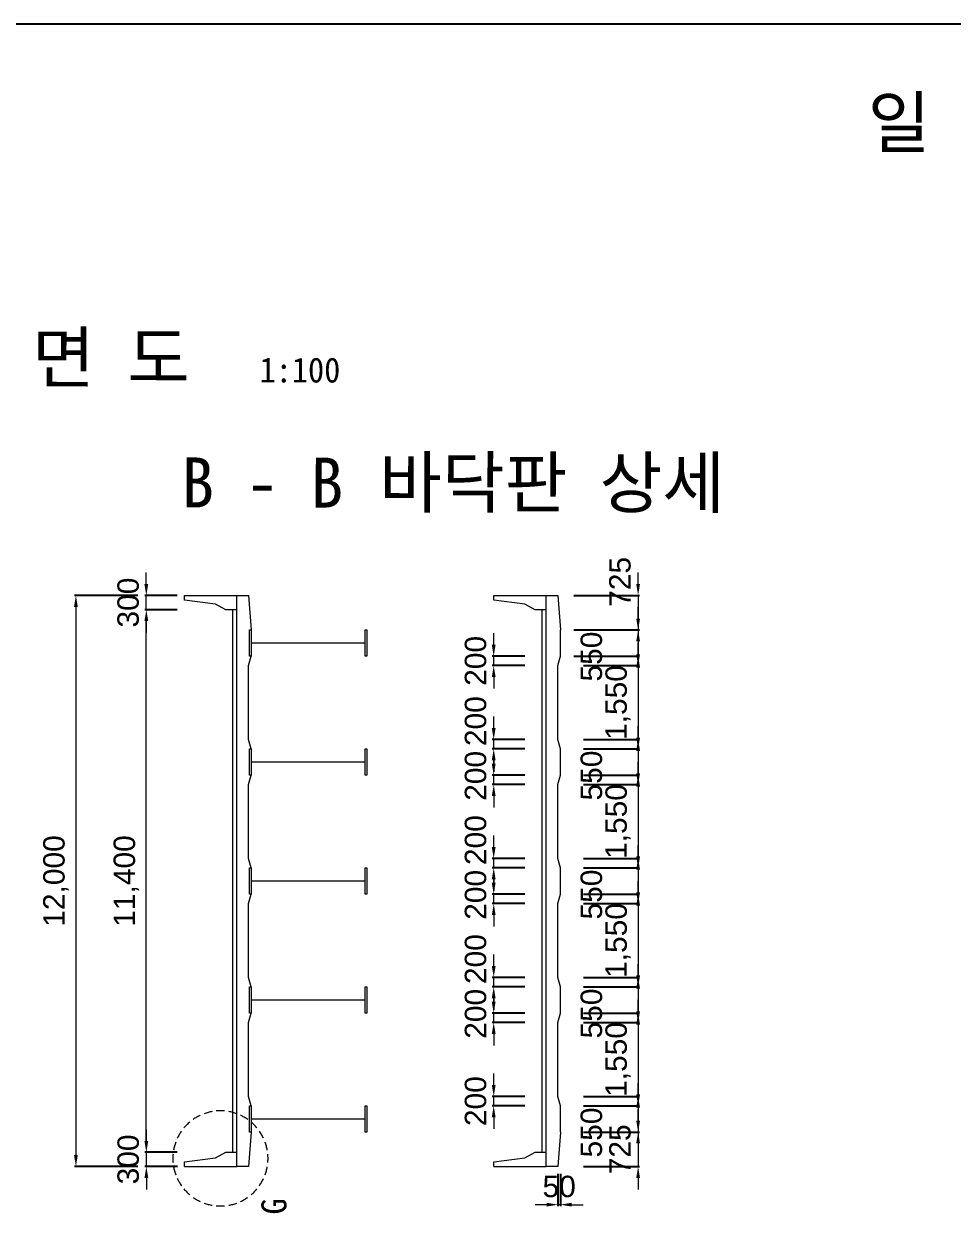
# Model space of a CAD drawing. Header units: metres. Extents: x 674733 to 752233, y -201459 to -147459.
# Drawn here: x 693161 to 712691, y -172450 to -147459 of the extents above; entities that cross this region are included whole.
import ezdxf
from ezdxf.enums import TextEntityAlignment as Align

# ---------------------------------------------------------------- set-up
doc = ezdxf.new("R2010")
doc.units = ezdxf.units.M
doc.header["$MEASUREMENT"] = 0
doc.layers.get('Defpoints').update_dxf_attribs({"lineweight": 0})
for name, color, linetype, lineweight in [('A-DIM01', 1, 'Continuous', 0), ('Adojoint Line', 1, 'Continuous', 0), ('Concrete', 4, 'Continuous', 0), ('Dimension Line', 2, 'Continuous', 0), ('Steel Girder', 6, 'Continuous', 0), ('Text', 3, 'Continuous', 0)]:
    doc.layers.add(name, color=color, linetype=linetype, lineweight=lineweight)
doc.styles.get("Standard").update_dxf_attribs({"font": '', "height": 5})
doc.styles.add('style2', font='arial.ttf')
doc.styles.add('돋움', font='')
doc.styles.get('STANDARD').set_extended_font_data('GulimChe')
doc.styles.get('돋움').set_extended_font_data('Dotum')
doc.dimstyles.new('DIM01', dxfattribs={"dimtxt": 3.5, "dimasz": 0.8, "dimexe": 2, "dimexo": 10, "dimgap": 1.25, "dimtad": 1, "dimdec": 0, "dimzin": 0, "dimtxsty": '돋움', "dimcen": 0.09, "dimclrd": 1, "dimclre": 1, "dimclrt": 256, "dimadec": 0, "dimazin": 0, "dimtfac": 0.072, "dimtdec": 0, "dimtix": 1, "dimtmove": 2, "dimatfit": 3, "dimfxl": 1, "dimtolj": 1, "dimtzin": 0, "dimlwd": -1, "dimarcsym": 0})

# ---------------------------------------------------------------- blocks, each defined once
blk = doc.blocks.new('*U125')
at = {"layer": 'Dimension Line'}
for start, end in [(90, 95), (85, 90), (130, 135), (120, 125), (115, 120), (105, 110), (100, 105), (75, 80), (70, 75), (60, 65), (55, 60), (45, 50), (150, 155), (145, 150), (135, 140), (40, 45), (30, 35), (25, 30), (165, 170), (160, 165), (15, 20), (10, 15), (175, 180), (0, 5), (0, 5), (180, 185), (190, 195), (345, 350), (355, 0), (195, 200), (205, 210), (330, 335), (340, 345), (210, 215), (220, 225), (225, 230), (310, 315), (315, 320), (325, 330), (235, 240), (240, 245), (250, 255), (255, 260), (265, 270), (270, 275), (280, 285), (285, 290), (295, 300), (300, 305)]:
    blk.add_arc((-0.000011, -0.000025, 0.000035), 500, start, end, dxfattribs=at)
blk = doc.blocks.new('*D244')
at = {"layer": 'A-DIM01', "color": 1}
for p, q in [((695735.451789, -159229.944444), (695735.451789, -158989.944444)), ((695735.451789, -159769.944444), (695735.451789, -159469.944444)), ((695735.451789, -160009.944444), (695735.451789, -160249.944444))]:
    blk.add_line(p, q, dxfattribs=at)
at = {"layer": 'A-DIM01', "color": 1, "lineweight": -2}
for p, q in [((696386.079926, -159469.944444), (695705.451789, -159469.944444)), ((696386.579926, -159769.944444), (695705.451789, -159769.944444))]:
    blk.add_line(p, q, dxfattribs=at)
at = {"layer": 'A-DIM01', "color": 1}
for points in [[(695695.451789, -159229.944444), (695775.451789, -159229.944444), (695735.451789, -159469.944444)], [(695695.451789, -160009.944444), (695775.451789, -160009.944444), (695735.451789, -159769.944444)]]:
    blk.add_solid(points, dxfattribs=at)
at = {"layer": 'Defpoints', "color": 0}
for p in [(695735.451789, -159469.944444), (696536.079926, -159469.944444), (696536.579926, -159769.944444)]:
    blk.add_point(p, dxfattribs=at)
at = {"layer": 'A-DIM01', "color": 7, "insert": (695355.540466, -159619.944444), "char_height": 450, "attachment_point": 5, "rotation": 90, "style": 'style2'}
blk.add_mtext('\\A1;300', dxfattribs=at)
blk = doc.blocks.new('*D246')
at = {"layer": 'A-DIM01', "color": 1, "lineweight": -2}
for p, q in [((696386.579926, -159769.944444), (695705.951789, -159769.944444)), ((696387.079926, -171169.944444), (695705.951789, -171169.944444))]:
    blk.add_line(p, q, dxfattribs=at)
at = {"layer": 'A-DIM01', "color": 1}
blk.add_line((695735.951789, -170929.944444), (695735.951789, -160009.944444), dxfattribs=at)
for points in [[(695695.951789, -160009.944444), (695775.951789, -160009.944444), (695735.951789, -159769.944444)], [(695695.951789, -170929.944444), (695775.951789, -170929.944444), (695735.951789, -171169.944444)]]:
    blk.add_solid(points, dxfattribs=at)
at = {"layer": 'Defpoints', "color": 0}
for p in [(695735.951789, -159769.944444), (696536.579926, -159769.944444), (696537.079926, -171169.944444)]:
    blk.add_point(p, dxfattribs=at)
at = {"layer": 'A-DIM01', "color": 7, "insert": (695315.522048, -165469.944444), "char_height": 450, "attachment_point": 5, "rotation": 90, "style": 'style2'}
blk.add_mtext('\\A1;11,400', dxfattribs=at)
blk = doc.blocks.new('*D248')
at = {"layer": 'A-DIM01', "color": 1}
for p, q in [((695736.451789, -170929.944444), (695736.451789, -170689.944444)), ((695736.451789, -171469.944444), (695736.451789, -171169.944444)), ((695736.451789, -171709.944444), (695736.451789, -171949.944444))]:
    blk.add_line(p, q, dxfattribs=at)
at = {"layer": 'A-DIM01', "color": 1, "lineweight": -2}
for p, q in [((696387.079926, -171169.944444), (695706.451789, -171169.944444)), ((696387.579926, -171469.944444), (695706.451789, -171469.944444))]:
    blk.add_line(p, q, dxfattribs=at)
at = {"layer": 'A-DIM01', "color": 1}
for points in [[(695696.451789, -170929.944444), (695776.451789, -170929.944444), (695736.451789, -171169.944444)], [(695696.451789, -171709.944444), (695776.451789, -171709.944444), (695736.451789, -171469.944444)]]:
    blk.add_solid(points, dxfattribs=at)
at = {"layer": 'Defpoints', "color": 0}
for p in [(695736.451789, -171169.944444), (696537.079926, -171169.944444), (696537.579926, -171469.944444)]:
    blk.add_point(p, dxfattribs=at)
at = {"layer": 'A-DIM01', "color": 7, "insert": (695356.540466, -171319.944444), "char_height": 450, "attachment_point": 5, "rotation": 90, "style": 'style2'}
blk.add_mtext('\\A1;300', dxfattribs=at)
blk = doc.blocks.new('*D250')
at = {"layer": 'A-DIM01', "color": 1, "lineweight": -2}
for p, q in [((695555.451789, -159469.944444), (694226.299682, -159469.944444)), ((695557.055956, -171469.694444), (694226.299682, -171469.694444))]:
    blk.add_line(p, q, dxfattribs=at)
at = {"layer": 'A-DIM01', "color": 1}
blk.add_line((694256.299682, -159709.944444), (694256.299682, -171229.694444), dxfattribs=at)
for points in [[(694216.299682, -159709.944444), (694296.299682, -159709.944444), (694256.299682, -159469.944444)], [(694216.299682, -171229.694444), (694296.299682, -171229.694444), (694256.299682, -171469.694444)]]:
    blk.add_solid(points, dxfattribs=at)
at = {"layer": 'Defpoints', "color": 0}
for p in [(695705.451789, -159469.944444), (694256.299682, -171469.694444), (695707.055956, -171469.694444)]:
    blk.add_point(p, dxfattribs=at)
at = {"layer": 'A-DIM01', "color": 7, "insert": (693835.869942, -165469.819444), "char_height": 450, "attachment_point": 5, "rotation": 90, "style": 'style2'}
blk.add_mtext('\\A1;12,000', dxfattribs=at)
blk = doc.blocks.new('*D290')
at = {"layer": 'A-DIM01', "color": 1}
for p, q in [((706069.907751, -159229.944444), (706069.907751, -158989.944444)), ((706069.907751, -159469.944444), (706069.907751, -160194.944444)), ((706069.907751, -160434.944444), (706069.907751, -160674.944444))]:
    blk.add_line(p, q, dxfattribs=at)
at = {"layer": 'A-DIM01', "color": 1, "lineweight": -2}
for p, q in [((704718.779614, -159469.944444), (706099.907751, -159469.944444)), ((704719.279614, -160194.944444), (706099.907751, -160194.944444))]:
    blk.add_line(p, q, dxfattribs=at)
at = {"layer": 'A-DIM01', "color": 1}
for points in [[(706029.907751, -159229.944444), (706109.907751, -159229.944444), (706069.907751, -159469.944444)], [(706029.907751, -160434.944444), (706109.907751, -160434.944444), (706069.907751, -160194.944444)]]:
    blk.add_solid(points, dxfattribs=at)
at = {"layer": 'Defpoints', "color": 0}
for p in [(704568.779614, -159469.944444), (704569.279614, -160194.944444), (706069.907751, -160194.944444)]:
    blk.add_point(p, dxfattribs=at)
at = {"layer": 'A-DIM01', "color": 7, "insert": (705690.149906, -159184.837414), "char_height": 450, "attachment_point": 5, "rotation": 90, "style": 'style2'}
blk.add_mtext('\\A1;725', dxfattribs=at)
blk = doc.blocks.new('*D292')
at = {"layer": 'A-DIM01', "color": 1}
for p, q in [((706069.907751, -159954.944444), (706069.907751, -159714.944444)), ((706069.907751, -160194.944444), (706069.907751, -160744.944444)), ((706069.907751, -160984.944444), (706069.907751, -161224.944444))]:
    blk.add_line(p, q, dxfattribs=at)
at = {"layer": 'A-DIM01', "color": 1, "lineweight": -2}
for p, q in [((704718.779614, -160194.944444), (706099.907751, -160194.944444)), ((704719.279614, -160744.944444), (706099.907751, -160744.944444))]:
    blk.add_line(p, q, dxfattribs=at)
at = {"layer": 'A-DIM01', "color": 1}
for points in [[(706029.907751, -159954.944444), (706109.907751, -159954.944444), (706069.907751, -160194.944444)], [(706029.907751, -160984.944444), (706109.907751, -160984.944444), (706069.907751, -160744.944444)]]:
    blk.add_solid(points, dxfattribs=at)
at = {"layer": 'Defpoints', "color": 0}
for p in [(704568.779614, -160194.944444), (704569.279614, -160744.944444), (706069.907751, -160744.944444)]:
    blk.add_point(p, dxfattribs=at)
at = {"layer": 'A-DIM01', "color": 7, "insert": (705090.149906, -160754.10984), "char_height": 450, "attachment_point": 5, "rotation": 90, "style": 'style2'}
blk.add_mtext('\\A1;550', dxfattribs=at)
blk = doc.blocks.new('*D294')
at = {"layer": 'A-DIM01', "color": 1}
for p, q in [((703035.451789, -160504.944444), (703035.451789, -160264.944444)), ((703035.451789, -160944.944444), (703035.451789, -160744.944444)), ((703035.451789, -161184.944444), (703035.451789, -161424.944444))]:
    blk.add_line(p, q, dxfattribs=at)
at = {"layer": 'A-DIM01', "color": 1, "lineweight": -2}
for p, q in [((703686.079926, -160744.944444), (703005.451789, -160744.944444)), ((703686.079926, -160944.944444), (703005.451789, -160944.944444))]:
    blk.add_line(p, q, dxfattribs=at)
at = {"layer": 'A-DIM01', "color": 1}
for points in [[(702995.451789, -160504.944444), (703075.451789, -160504.944444), (703035.451789, -160744.944444)], [(702995.451789, -161184.944444), (703075.451789, -161184.944444), (703035.451789, -160944.944444)]]:
    blk.add_solid(points, dxfattribs=at)
at = {"layer": 'Defpoints', "color": 0}
for p in [(703035.451789, -160744.944444), (703836.079926, -160744.944444), (703836.079926, -160944.944444)]:
    blk.add_point(p, dxfattribs=at)
at = {"layer": 'A-DIM01', "color": 7, "insert": (702655.693945, -160844.944444), "char_height": 450, "attachment_point": 5, "rotation": 90, "style": 'style2'}
blk.add_mtext('\\A1;200', dxfattribs=at)
blk = doc.blocks.new('*D296')
at = {"layer": 'A-DIM01', "color": 1}
for p, q in [((703035.451789, -162254.944444), (703035.451789, -162014.944444)), ((703035.451789, -162694.944444), (703035.451789, -162494.944444)), ((703035.451789, -162934.944444), (703035.451789, -163174.944444))]:
    blk.add_line(p, q, dxfattribs=at)
at = {"layer": 'A-DIM01', "color": 1, "lineweight": -2}
for p, q in [((703686.079926, -162494.944444), (703005.451789, -162494.944444)), ((703686.079926, -162694.944444), (703005.451789, -162694.944444))]:
    blk.add_line(p, q, dxfattribs=at)
at = {"layer": 'A-DIM01', "color": 1}
for points in [[(702995.451789, -162254.944444), (703075.451789, -162254.944444), (703035.451789, -162494.944444)], [(702995.451789, -162934.944444), (703075.451789, -162934.944444), (703035.451789, -162694.944444)]]:
    blk.add_solid(points, dxfattribs=at)
at = {"layer": 'Defpoints', "color": 0}
for p in [(703035.451789, -162494.944444), (703836.079926, -162494.944444), (703836.079926, -162694.944444)]:
    blk.add_point(p, dxfattribs=at)
at = {"layer": 'A-DIM01', "color": 7, "insert": (702655.693945, -162110.779048), "char_height": 450, "attachment_point": 5, "rotation": 90, "style": 'style2'}
blk.add_mtext('\\A1;200', dxfattribs=at)
blk = doc.blocks.new('*D298')
at = {"layer": 'A-DIM01', "color": 1}
for p, q in [((703035.451789, -163004.944444), (703035.451789, -162764.944444)), ((703035.451789, -163444.944444), (703035.451789, -163244.944444)), ((703035.451789, -163684.944444), (703035.451789, -163924.944444))]:
    blk.add_line(p, q, dxfattribs=at)
at = {"layer": 'A-DIM01', "color": 1, "lineweight": -2}
for p, q in [((703686.079926, -163244.944444), (703005.451789, -163244.944444)), ((703686.079926, -163444.944444), (703005.451789, -163444.944444))]:
    blk.add_line(p, q, dxfattribs=at)
at = {"layer": 'A-DIM01', "color": 1}
for points in [[(702995.451789, -163004.944444), (703075.451789, -163004.944444), (703035.451789, -163244.944444)], [(702995.451789, -163684.944444), (703075.451789, -163684.944444), (703035.451789, -163444.944444)]]:
    blk.add_solid(points, dxfattribs=at)
at = {"layer": 'Defpoints', "color": 0}
for p in [(703035.451789, -163244.944444), (703836.079926, -163244.944444), (703836.079926, -163444.944444)]:
    blk.add_point(p, dxfattribs=at)
at = {"layer": 'A-DIM01', "color": 7, "insert": (702655.693945, -163260.779048), "char_height": 450, "attachment_point": 5, "rotation": 90, "style": 'style2'}
blk.add_mtext('\\A1;200', dxfattribs=at)
blk = doc.blocks.new('*D300')
at = {"layer": 'A-DIM01', "color": 1}
for p, q in [((703035.451789, -164754.944444), (703035.451789, -164514.944444)), ((703035.451789, -165194.944444), (703035.451789, -164994.944444)), ((703035.451789, -165434.944444), (703035.451789, -165674.944444))]:
    blk.add_line(p, q, dxfattribs=at)
at = {"layer": 'A-DIM01', "color": 1, "lineweight": -2}
for p, q in [((703686.079926, -164994.944444), (703005.451789, -164994.944444)), ((703686.079926, -165194.944444), (703005.451789, -165194.944444))]:
    blk.add_line(p, q, dxfattribs=at)
at = {"layer": 'A-DIM01', "color": 1}
for points in [[(702995.451789, -164754.944444), (703075.451789, -164754.944444), (703035.451789, -164994.944444)], [(702995.451789, -165434.944444), (703075.451789, -165434.944444), (703035.451789, -165194.944444)]]:
    blk.add_solid(points, dxfattribs=at)
at = {"layer": 'Defpoints', "color": 0}
for p in [(703035.451789, -164994.944444), (703836.079926, -164994.944444), (703836.079926, -165194.944444)]:
    blk.add_point(p, dxfattribs=at)
at = {"layer": 'A-DIM01', "color": 7, "insert": (702655.693945, -164610.779048), "char_height": 450, "attachment_point": 5, "rotation": 90, "style": 'style2'}
blk.add_mtext('\\A1;200', dxfattribs=at)
blk = doc.blocks.new('*D302')
at = {"layer": 'A-DIM01', "color": 1}
for p, q in [((703035.451789, -165504.944444), (703035.451789, -165264.944444)), ((703035.451789, -165944.944444), (703035.451789, -165744.944444)), ((703035.451789, -166184.944444), (703035.451789, -166424.944444))]:
    blk.add_line(p, q, dxfattribs=at)
at = {"layer": 'A-DIM01', "color": 1, "lineweight": -2}
for p, q in [((703686.079926, -165744.944444), (703005.451789, -165744.944444)), ((703686.079926, -165944.944444), (703005.451789, -165944.944444))]:
    blk.add_line(p, q, dxfattribs=at)
at = {"layer": 'A-DIM01', "color": 1}
for points in [[(702995.451789, -165504.944444), (703075.451789, -165504.944444), (703035.451789, -165744.944444)], [(702995.451789, -166184.944444), (703075.451789, -166184.944444), (703035.451789, -165944.944444)]]:
    blk.add_solid(points, dxfattribs=at)
at = {"layer": 'Defpoints', "color": 0}
for p in [(703035.451789, -165744.944444), (703836.079926, -165744.944444), (703836.079926, -165944.944444)]:
    blk.add_point(p, dxfattribs=at)
at = {"layer": 'A-DIM01', "color": 7, "insert": (702655.693945, -165760.779048), "char_height": 450, "attachment_point": 5, "rotation": 90, "style": 'style2'}
blk.add_mtext('\\A1;200', dxfattribs=at)
blk = doc.blocks.new('*D304')
at = {"layer": 'A-DIM01', "color": 1}
for p, q in [((703035.451789, -167254.944444), (703035.451789, -167014.944444)), ((703035.451789, -167694.944444), (703035.451789, -167494.944444)), ((703035.451789, -167934.944444), (703035.451789, -168174.944444))]:
    blk.add_line(p, q, dxfattribs=at)
at = {"layer": 'A-DIM01', "color": 1, "lineweight": -2}
for p, q in [((703686.079926, -167494.944444), (703005.451789, -167494.944444)), ((703686.079926, -167694.944444), (703005.451789, -167694.944444))]:
    blk.add_line(p, q, dxfattribs=at)
at = {"layer": 'A-DIM01', "color": 1}
for points in [[(702995.451789, -167254.944444), (703075.451789, -167254.944444), (703035.451789, -167494.944444)], [(702995.451789, -167934.944444), (703075.451789, -167934.944444), (703035.451789, -167694.944444)]]:
    blk.add_solid(points, dxfattribs=at)
at = {"layer": 'Defpoints', "color": 0}
for p in [(703035.451789, -167494.944444), (703836.079926, -167494.944444), (703836.079926, -167694.944444)]:
    blk.add_point(p, dxfattribs=at)
at = {"layer": 'A-DIM01', "color": 7, "insert": (702655.693945, -167110.779048), "char_height": 450, "attachment_point": 5, "rotation": 90, "style": 'style2'}
blk.add_mtext('\\A1;200', dxfattribs=at)
blk = doc.blocks.new('*D306')
at = {"layer": 'A-DIM01', "color": 1}
for p, q in [((703035.451789, -168004.944444), (703035.451789, -167764.944444)), ((703035.451789, -168444.944444), (703035.451789, -168244.944444)), ((703035.451789, -168684.944444), (703035.451789, -168924.944444))]:
    blk.add_line(p, q, dxfattribs=at)
at = {"layer": 'A-DIM01', "color": 1, "lineweight": -2}
for p, q in [((703686.079926, -168244.944444), (703005.451789, -168244.944444)), ((703686.079926, -168444.944444), (703005.451789, -168444.944444))]:
    blk.add_line(p, q, dxfattribs=at)
at = {"layer": 'A-DIM01', "color": 1}
for points in [[(702995.451789, -168004.944444), (703075.451789, -168004.944444), (703035.451789, -168244.944444)], [(702995.451789, -168684.944444), (703075.451789, -168684.944444), (703035.451789, -168444.944444)]]:
    blk.add_solid(points, dxfattribs=at)
at = {"layer": 'Defpoints', "color": 0}
for p in [(703035.451789, -168244.944444), (703836.079926, -168244.944444), (703836.079926, -168444.944444)]:
    blk.add_point(p, dxfattribs=at)
at = {"layer": 'A-DIM01', "color": 7, "insert": (702655.693945, -168260.779048), "char_height": 450, "attachment_point": 5, "rotation": 90, "style": 'style2'}
blk.add_mtext('\\A1;200', dxfattribs=at)
blk = doc.blocks.new('*D308')
at = {"layer": 'A-DIM01', "color": 1}
for p, q in [((703035.451789, -169754.944444), (703035.451789, -169514.944444)), ((703035.451789, -170194.944444), (703035.451789, -169994.944444)), ((703035.451789, -170434.944444), (703035.451789, -170674.944444))]:
    blk.add_line(p, q, dxfattribs=at)
at = {"layer": 'A-DIM01', "color": 1, "lineweight": -2}
for p, q in [((703686.079926, -169994.944444), (703005.451789, -169994.944444)), ((703686.079926, -170194.944444), (703005.451789, -170194.944444))]:
    blk.add_line(p, q, dxfattribs=at)
at = {"layer": 'A-DIM01', "color": 1}
for points in [[(702995.451789, -169754.944444), (703075.451789, -169754.944444), (703035.451789, -169994.944444)], [(702995.451789, -170434.944444), (703075.451789, -170434.944444), (703035.451789, -170194.944444)]]:
    blk.add_solid(points, dxfattribs=at)
at = {"layer": 'Defpoints', "color": 0}
for p in [(703035.451789, -169994.944444), (703836.079926, -169994.944444), (703836.079926, -170194.944444)]:
    blk.add_point(p, dxfattribs=at)
at = {"layer": 'A-DIM01', "color": 7, "insert": (702655.693945, -170094.944444), "char_height": 450, "attachment_point": 5, "rotation": 90, "style": 'style2'}
blk.add_mtext('\\A1;200', dxfattribs=at)
blk = doc.blocks.new('*D310')
at = {"layer": 'A-DIM01', "color": 1, "lineweight": -2}
for p, q in [((704386.079926, -171619.944444), (704386.079926, -172300.572581)), ((704436.079926, -171619.944444), (704436.079926, -172300.572581))]:
    blk.add_line(p, q, dxfattribs=at)
at = {"layer": 'A-DIM01', "color": 1}
for p, q in [((704146.079926, -172270.572581), (703906.079926, -172270.572581)), ((704436.079926, -172270.572581), (704386.079926, -172270.572581)), ((704676.079926, -172270.572581), (704916.079926, -172270.572581))]:
    blk.add_line(p, q, dxfattribs=at)
for points in [[(704146.079926, -172230.572581), (704146.079926, -172310.572581), (704386.079926, -172270.572581)], [(704676.079926, -172230.572581), (704676.079926, -172310.572581), (704436.079926, -172270.572581)]]:
    blk.add_solid(points, dxfattribs=at)
at = {"layer": 'Defpoints', "color": 0}
for p in [(704386.079926, -171469.944444), (704436.079926, -171469.944444), (704386.079926, -172270.572581)]:
    blk.add_point(p, dxfattribs=at)
at = {"layer": 'A-DIM01', "color": 7, "insert": (704411.079926, -171890.814736), "char_height": 450, "attachment_point": 5, "style": 'style2'}
blk.add_mtext('\\A1;50', dxfattribs=at)
blk = doc.blocks.new('*D312')
at = {"layer": 'A-DIM01', "color": 1}
for p, q in [((706069.907751, -169954.944444), (706069.907751, -169714.944444)), ((706069.907751, -170194.944444), (706069.907751, -170744.944444)), ((706069.907751, -170984.944444), (706069.907751, -171224.944444))]:
    blk.add_line(p, q, dxfattribs=at)
at = {"layer": 'A-DIM01', "color": 1, "lineweight": -2}
for p, q in [((704919.279614, -170194.944444), (706099.907751, -170194.944444)), ((704919.279614, -170744.944444), (706099.907751, -170744.944444))]:
    blk.add_line(p, q, dxfattribs=at)
at = {"layer": 'A-DIM01', "color": 1}
for points in [[(706029.907751, -169954.944444), (706109.907751, -169954.944444), (706069.907751, -170194.944444)], [(706029.907751, -170984.944444), (706109.907751, -170984.944444), (706069.907751, -170744.944444)]]:
    blk.add_solid(points, dxfattribs=at)
at = {"layer": 'Defpoints', "color": 0}
for p in [(704769.279614, -170194.944444), (704769.279614, -170744.944444), (706069.907751, -170744.944444)]:
    blk.add_point(p, dxfattribs=at)
at = {"layer": 'A-DIM01', "color": 7, "insert": (705090.149906, -170754.10984), "char_height": 450, "attachment_point": 5, "rotation": 90, "style": 'style2'}
blk.add_mtext('\\A1;550', dxfattribs=at)
blk = doc.blocks.new('*D314')
at = {"layer": 'A-DIM01', "color": 1}
for p, q in [((706069.907751, -170504.944444), (706069.907751, -170264.944444)), ((706069.907751, -170744.944444), (706069.907751, -171469.944444)), ((706069.907751, -171709.944444), (706069.907751, -171949.944444))]:
    blk.add_line(p, q, dxfattribs=at)
at = {"layer": 'A-DIM01', "color": 1, "lineweight": -2}
for p, q in [((704919.279614, -170744.944444), (706099.907751, -170744.944444)), ((704919.279614, -171469.944444), (706099.907751, -171469.944444))]:
    blk.add_line(p, q, dxfattribs=at)
at = {"layer": 'A-DIM01', "color": 1}
for points in [[(706029.907751, -170504.944444), (706109.907751, -170504.944444), (706069.907751, -170744.944444)], [(706029.907751, -171709.944444), (706109.907751, -171709.944444), (706069.907751, -171469.944444)]]:
    blk.add_solid(points, dxfattribs=at)
at = {"layer": 'Defpoints', "color": 0}
for p in [(704769.279614, -170744.944444), (704769.279614, -171469.944444), (706069.907751, -171469.944444)]:
    blk.add_point(p, dxfattribs=at)
at = {"layer": 'A-DIM01', "color": 7, "insert": (705690.149906, -171107.444444), "char_height": 450, "attachment_point": 5, "rotation": 90, "style": 'style2'}
blk.add_mtext('\\A1;725', dxfattribs=at)
blk = doc.blocks.new('*D316')
at = {"layer": 'A-DIM01', "color": 1}
for p, q in [((706069.907751, -168204.944444), (706069.907751, -167964.944444)), ((706069.907751, -168444.944444), (706069.907751, -169994.944444)), ((706069.907751, -170234.944444), (706069.907751, -170474.944444))]:
    blk.add_line(p, q, dxfattribs=at)
at = {"layer": 'A-DIM01', "color": 1, "lineweight": -2}
for p, q in [((704919.279614, -168444.944444), (706099.907751, -168444.944444)), ((704919.279614, -169994.944444), (706099.907751, -169994.944444))]:
    blk.add_line(p, q, dxfattribs=at)
at = {"layer": 'A-DIM01', "color": 1}
for points in [[(706029.907751, -168204.944444), (706109.907751, -168204.944444), (706069.907751, -168444.944444)], [(706029.907751, -170234.944444), (706109.907751, -170234.944444), (706069.907751, -169994.944444)]]:
    blk.add_solid(points, dxfattribs=at)
at = {"layer": 'Defpoints', "color": 0}
for p in [(704769.279614, -168444.944444), (704769.279614, -169994.944444), (706069.907751, -169994.944444)]:
    blk.add_point(p, dxfattribs=at)
at = {"layer": 'A-DIM01', "color": 7, "insert": (705649.47801, -169219.944444), "char_height": 450, "attachment_point": 5, "rotation": 90, "style": 'style2'}
blk.add_mtext('\\A1;1,550', dxfattribs=at)
blk = doc.blocks.new('*D318')
at = {"layer": 'A-DIM01', "color": 1}
for p, q in [((706069.907751, -167454.944444), (706069.907751, -167214.944444)), ((706069.907751, -167694.944444), (706069.907751, -168244.944444)), ((706069.907751, -168484.944444), (706069.907751, -168724.944444))]:
    blk.add_line(p, q, dxfattribs=at)
at = {"layer": 'A-DIM01', "color": 1, "lineweight": -2}
for p, q in [((704919.279614, -167694.944444), (706099.907751, -167694.944444)), ((704919.279614, -168244.944444), (706099.907751, -168244.944444))]:
    blk.add_line(p, q, dxfattribs=at)
at = {"layer": 'A-DIM01', "color": 1}
for points in [[(706029.907751, -167454.944444), (706109.907751, -167454.944444), (706069.907751, -167694.944444)], [(706029.907751, -168484.944444), (706109.907751, -168484.944444), (706069.907751, -168244.944444)]]:
    blk.add_solid(points, dxfattribs=at)
at = {"layer": 'Defpoints', "color": 0}
for p in [(704769.279614, -167694.944444), (704769.279614, -168244.944444), (706069.907751, -168244.944444)]:
    blk.add_point(p, dxfattribs=at)
at = {"layer": 'A-DIM01', "color": 7, "insert": (705090.149906, -168254.10984), "char_height": 450, "attachment_point": 5, "rotation": 90, "style": 'style2'}
blk.add_mtext('\\A1;550', dxfattribs=at)
blk = doc.blocks.new('*D320')
at = {"layer": 'A-DIM01', "color": 1}
for p, q in [((706069.907751, -165704.944444), (706069.907751, -165464.944444)), ((706069.907751, -165944.944444), (706069.907751, -167494.944444)), ((706069.907751, -167734.944444), (706069.907751, -167974.944444))]:
    blk.add_line(p, q, dxfattribs=at)
at = {"layer": 'A-DIM01', "color": 1, "lineweight": -2}
for p, q in [((704919.279614, -165944.944444), (706099.907751, -165944.944444)), ((704919.279614, -167494.944444), (706099.907751, -167494.944444))]:
    blk.add_line(p, q, dxfattribs=at)
at = {"layer": 'A-DIM01', "color": 1}
for points in [[(706029.907751, -165704.944444), (706109.907751, -165704.944444), (706069.907751, -165944.944444)], [(706029.907751, -167734.944444), (706109.907751, -167734.944444), (706069.907751, -167494.944444)]]:
    blk.add_solid(points, dxfattribs=at)
at = {"layer": 'Defpoints', "color": 0}
for p in [(704769.279614, -165944.944444), (704769.279614, -167494.944444), (706069.907751, -167494.944444)]:
    blk.add_point(p, dxfattribs=at)
at = {"layer": 'A-DIM01', "color": 7, "insert": (705649.47801, -166719.944444), "char_height": 450, "attachment_point": 5, "rotation": 90, "style": 'style2'}
blk.add_mtext('\\A1;1,550', dxfattribs=at)
blk = doc.blocks.new('*D322')
at = {"layer": 'A-DIM01', "color": 1}
for p, q in [((706069.907751, -164954.944444), (706069.907751, -164714.944444)), ((706069.907751, -165194.944444), (706069.907751, -165744.944444)), ((706069.907751, -165984.944444), (706069.907751, -166224.944444))]:
    blk.add_line(p, q, dxfattribs=at)
at = {"layer": 'A-DIM01', "color": 1, "lineweight": -2}
for p, q in [((704919.279614, -165194.944444), (706099.907751, -165194.944444)), ((704919.279614, -165744.944444), (706099.907751, -165744.944444))]:
    blk.add_line(p, q, dxfattribs=at)
at = {"layer": 'A-DIM01', "color": 1}
for points in [[(706029.907751, -164954.944444), (706109.907751, -164954.944444), (706069.907751, -165194.944444)], [(706029.907751, -165984.944444), (706109.907751, -165984.944444), (706069.907751, -165744.944444)]]:
    blk.add_solid(points, dxfattribs=at)
at = {"layer": 'Defpoints', "color": 0}
for p in [(704769.279614, -165194.944444), (704769.279614, -165744.944444), (706069.907751, -165744.944444)]:
    blk.add_point(p, dxfattribs=at)
at = {"layer": 'A-DIM01', "color": 7, "insert": (705090.149906, -165754.10984), "char_height": 450, "attachment_point": 5, "rotation": 90, "style": 'style2'}
blk.add_mtext('\\A1;550', dxfattribs=at)
blk = doc.blocks.new('*D324')
at = {"layer": 'A-DIM01', "color": 1}
for p, q in [((706069.907751, -163204.944444), (706069.907751, -162964.944444)), ((706069.907751, -163444.944444), (706069.907751, -164994.944444)), ((706069.907751, -165234.944444), (706069.907751, -165474.944444))]:
    blk.add_line(p, q, dxfattribs=at)
at = {"layer": 'A-DIM01', "color": 1, "lineweight": -2}
for p, q in [((704919.279614, -163444.944444), (706099.907751, -163444.944444)), ((704919.279614, -164994.944444), (706099.907751, -164994.944444))]:
    blk.add_line(p, q, dxfattribs=at)
at = {"layer": 'A-DIM01', "color": 1}
for points in [[(706029.907751, -163204.944444), (706109.907751, -163204.944444), (706069.907751, -163444.944444)], [(706029.907751, -165234.944444), (706109.907751, -165234.944444), (706069.907751, -164994.944444)]]:
    blk.add_solid(points, dxfattribs=at)
at = {"layer": 'Defpoints', "color": 0}
for p in [(704769.279614, -163444.944444), (704769.279614, -164994.944444), (706069.907751, -164994.944444)]:
    blk.add_point(p, dxfattribs=at)
at = {"layer": 'A-DIM01', "color": 7, "insert": (705649.47801, -164219.944444), "char_height": 450, "attachment_point": 5, "rotation": 90, "style": 'style2'}
blk.add_mtext('\\A1;1,550', dxfattribs=at)
blk = doc.blocks.new('*D326')
at = {"layer": 'A-DIM01', "color": 1}
for p, q in [((706069.907751, -162454.944444), (706069.907751, -162214.944444)), ((706069.907751, -162694.944444), (706069.907751, -163244.944444)), ((706069.907751, -163484.944444), (706069.907751, -163724.944444))]:
    blk.add_line(p, q, dxfattribs=at)
at = {"layer": 'A-DIM01', "color": 1, "lineweight": -2}
for p, q in [((704919.279614, -162694.944444), (706099.907751, -162694.944444)), ((704919.279614, -163244.944444), (706099.907751, -163244.944444))]:
    blk.add_line(p, q, dxfattribs=at)
at = {"layer": 'A-DIM01', "color": 1}
for points in [[(706029.907751, -162454.944444), (706109.907751, -162454.944444), (706069.907751, -162694.944444)], [(706029.907751, -163484.944444), (706109.907751, -163484.944444), (706069.907751, -163244.944444)]]:
    blk.add_solid(points, dxfattribs=at)
at = {"layer": 'Defpoints', "color": 0}
for p in [(704769.279614, -162694.944444), (704769.279614, -163244.944444), (706069.907751, -163244.944444)]:
    blk.add_point(p, dxfattribs=at)
at = {"layer": 'A-DIM01', "color": 7, "insert": (705090.149906, -163254.10984), "char_height": 450, "attachment_point": 5, "rotation": 90, "style": 'style2'}
blk.add_mtext('\\A1;550', dxfattribs=at)
blk = doc.blocks.new('*D328')
at = {"layer": 'A-DIM01', "color": 1}
for p, q in [((706069.907751, -160704.944444), (706069.907751, -160464.944444)), ((706069.907751, -160944.944444), (706069.907751, -162494.944444)), ((706069.907751, -162734.944444), (706069.907751, -162974.944444))]:
    blk.add_line(p, q, dxfattribs=at)
at = {"layer": 'A-DIM01', "color": 1, "lineweight": -2}
for p, q in [((704919.279614, -160944.944444), (706099.907751, -160944.944444)), ((704919.279614, -162494.944444), (706099.907751, -162494.944444))]:
    blk.add_line(p, q, dxfattribs=at)
at = {"layer": 'A-DIM01', "color": 1}
for points in [[(706029.907751, -160704.944444), (706109.907751, -160704.944444), (706069.907751, -160944.944444)], [(706029.907751, -162734.944444), (706109.907751, -162734.944444), (706069.907751, -162494.944444)]]:
    blk.add_solid(points, dxfattribs=at)
at = {"layer": 'Defpoints', "color": 0}
for p in [(704769.279614, -160944.944444), (704769.279614, -162494.944444), (706069.907751, -162494.944444)]:
    blk.add_point(p, dxfattribs=at)
at = {"layer": 'A-DIM01', "color": 7, "insert": (705649.47801, -161719.944444), "char_height": 450, "attachment_point": 5, "rotation": 90, "style": 'style2'}
blk.add_mtext('\\A1;1,550', dxfattribs=at)

msp = doc.modelspace()

# ---------------------------------------------------------------- linework, layer by layer
msp.add_line((674732.93221, -147458.579537), (752232.93221, -147458.579537))
at = {"layer": 'Concrete'}
for p, q in [((696536.079926, -159569.944444), (696536.079926, -159469.944444)), ((696536.079926, -159469.944444), (697636.079926, -159469.944444)), ((697186.079926, -159649.944444), (696536.079926, -159569.944444)), ((697406.079926, -159769.944444), (697186.079926, -159649.944444)), ((697636.079926, -171469.944444), (697636.079926, -159469.944444)), ((697636.079926, -159469.944444), (697886.079926, -159469.944444)), ((697886.079926, -159469.944444), (697936.079926, -160194.944444)), ((703036.079926, -159569.944444), (703036.079926, -159469.944444)), ((703036.079926, -159469.944444), (704136.079926, -159469.944444)), ((703686.079926, -159649.944444), (703036.079926, -159569.944444)), ((703906.079926, -159769.944444), (703686.079926, -159649.944444)), ((704136.079926, -171469.944444), (704136.079926, -159469.944444)), ((704136.079926, -159469.944444), (704386.079926, -159469.944444)), ((704386.079926, -159469.944444), (704436.079926, -160194.944444)), ((697636.079926, -159769.944444), (697406.079926, -159769.944444)), ((697556.079926, -171169.944444), (697556.079926, -159769.944444)), ((704136.079926, -159769.944444), (703906.079926, -159769.944444)), ((704056.079926, -171169.944444), (704056.079926, -159769.944444)), ((704436.079926, -160744.944444), (704436.079926, -160194.944444)), ((697886.079926, -160944.944444), (697936.079926, -160744.944444)), ((704386.079926, -160944.944444), (704436.079926, -160744.944444)), ((697886.079926, -162494.944444), (697886.079926, -160944.944444)), ((704386.079926, -162494.944444), (704386.079926, -160944.944444)), ((697936.079926, -162694.944444), (697886.079926, -162494.944444)), ((704436.079926, -162694.944444), (704386.079926, -162494.944444)), ((704436.079926, -163244.944444), (704436.079926, -162694.944444)), ((697886.079926, -163444.944444), (697936.079926, -163244.944444)), ((704386.079926, -163444.944444), (704436.079926, -163244.944444)), ((697886.079926, -164994.944444), (697886.079926, -163444.944444)), ((704386.079926, -164994.944444), (704386.079926, -163444.944444)), ((697936.079926, -165194.944444), (697886.079926, -164994.944444)), ((704436.079926, -165194.944444), (704386.079926, -164994.944444)), ((704436.079926, -165744.944444), (704436.079926, -165194.944444)), ((697886.079926, -165944.944444), (697936.079926, -165744.944444)), ((704386.079926, -165944.944444), (704436.079926, -165744.944444)), ((697886.079926, -167494.944444), (697886.079926, -165944.944444)), ((704386.079926, -167494.944444), (704386.079926, -165944.944444)), ((697936.079926, -167694.944444), (697886.079926, -167494.944444)), ((704436.079926, -167694.944444), (704386.079926, -167494.944444)), ((704436.079926, -168244.944444), (704436.079926, -167694.944444)), ((697886.079926, -168444.944444), (697936.079926, -168244.944444)), ((704386.079926, -168444.944444), (704436.079926, -168244.944444)), ((697886.079926, -169994.944444), (697886.079926, -168444.944444)), ((704386.079926, -169994.944444), (704386.079926, -168444.944444)), ((697936.079926, -170194.944444), (697886.079926, -169994.944444)), ((704436.079926, -170194.944444), (704386.079926, -169994.944444)), ((704436.079926, -170744.944444), (704436.079926, -170194.944444)), ((697936.079926, -170744.944444), (697886.079926, -171469.944444)), ((704436.079926, -170744.944444), (704386.079926, -171469.944444)), ((697186.079926, -171289.944444), (697406.079926, -171169.944444)), ((697406.079926, -171169.944444), (697636.079926, -171169.944444)), ((703686.079926, -171289.944444), (703906.079926, -171169.944444)), ((703906.079926, -171169.944444), (704136.079926, -171169.944444)), ((696536.079926, -171369.944444), (697186.079926, -171289.944444)), ((696536.079926, -171469.944444), (696536.079926, -171369.944444)), ((703036.079926, -171369.944444), (703686.079926, -171289.944444)), ((703036.079926, -171469.944444), (703036.079926, -171369.944444)), ((696536.079926, -171469.944444), (697636.079926, -171469.944444)), ((697886.079926, -171469.944444), (697636.079926, -171469.944444)), ((703036.079926, -171469.944444), (704136.079926, -171469.944444)), ((704386.079926, -171469.944444), (704136.079926, -171469.944444))]:
    msp.add_line(p, q, dxfattribs=at)
at = {"layer": 'Steel Girder'}
for p, q in [((697906.079926, -160744.944444), (697906.079926, -160194.944444)), ((697906.079926, -160194.944444), (697936.079926, -160194.944444)), ((697936.079926, -160194.944444), (697936.079926, -160463.944444)), ((700336.079926, -160463.944444), (700336.079926, -160194.944444)), ((700336.079926, -160194.944444), (700366.079926, -160194.944444)), ((700366.079926, -160194.944444), (700366.079926, -160744.944444)), ((697936.079926, -160463.944444), (700336.079926, -160463.944444)), ((700336.079926, -160475.944444), (697936.079926, -160475.944444)), ((697936.079926, -160475.944444), (697936.079926, -160744.944444)), ((700336.079926, -160744.944444), (700336.079926, -160475.944444)), ((697936.079926, -160744.944444), (697906.079926, -160744.944444)), ((700366.079926, -160744.944444), (700336.079926, -160744.944444)), ((697906.079926, -163244.944444), (697906.079926, -162694.944444)), ((697906.079926, -162694.944444), (697936.079926, -162694.944444)), ((697936.079926, -162694.944444), (697936.079926, -162963.944444)), ((700336.079926, -162963.944444), (700336.079926, -162694.944444)), ((700336.079926, -162694.944444), (700366.079926, -162694.944444)), ((700366.079926, -162694.944444), (700366.079926, -163244.944444)), ((697936.079926, -162963.944444), (700336.079926, -162963.944444)), ((700336.079926, -162975.944444), (697936.079926, -162975.944444)), ((697936.079926, -162975.944444), (697936.079926, -163244.944444)), ((700336.079926, -163244.944444), (700336.079926, -162975.944444)), ((697936.079926, -163244.944444), (697906.079926, -163244.944444)), ((700366.079926, -163244.944444), (700336.079926, -163244.944444)), ((697906.079926, -165744.944444), (697906.079926, -165194.944444)), ((697906.079926, -165194.944444), (697936.079926, -165194.944444)), ((697936.079926, -165194.944444), (697936.079926, -165463.944444)), ((700336.079926, -165463.944444), (700336.079926, -165194.944444)), ((700336.079926, -165194.944444), (700366.079926, -165194.944444)), ((700366.079926, -165194.944444), (700366.079926, -165744.944444)), ((697936.079926, -165463.944444), (700336.079926, -165463.944444)), ((700336.079926, -165475.944444), (697936.079926, -165475.944444)), ((697936.079926, -165475.944444), (697936.079926, -165744.944444)), ((700336.079926, -165744.944444), (700336.079926, -165475.944444)), ((697936.079926, -165744.944444), (697906.079926, -165744.944444)), ((700366.079926, -165744.944444), (700336.079926, -165744.944444)), ((697906.079926, -168244.944444), (697906.079926, -167694.944444)), ((697906.079926, -167694.944444), (697936.079926, -167694.944444)), ((697936.079926, -167694.944444), (697936.079926, -167963.944444)), ((700336.079926, -167963.944444), (700336.079926, -167694.944444)), ((700336.079926, -167694.944444), (700366.079926, -167694.944444)), ((700366.079926, -167694.944444), (700366.079926, -168244.944444)), ((697936.079926, -167963.944444), (700336.079926, -167963.944444)), ((700336.079926, -167975.944444), (697936.079926, -167975.944444)), ((697936.079926, -167975.944444), (697936.079926, -168244.944444)), ((700336.079926, -168244.944444), (700336.079926, -167975.944444)), ((697936.079926, -168244.944444), (697906.079926, -168244.944444)), ((700366.079926, -168244.944444), (700336.079926, -168244.944444)), ((697906.079926, -170744.944444), (697906.079926, -170194.944444)), ((697906.079926, -170194.944444), (697936.079926, -170194.944444)), ((697936.079926, -170194.944444), (697936.079926, -170463.944444)), ((700336.079926, -170463.944444), (700336.079926, -170194.944444)), ((700336.079926, -170194.944444), (700366.079926, -170194.944444)), ((700366.079926, -170194.944444), (700366.079926, -170744.944444)), ((697936.079926, -170463.944444), (700336.079926, -170463.944444)), ((700336.079926, -170475.944444), (697936.079926, -170475.944444)), ((697936.079926, -170475.944444), (697936.079926, -170744.944444)), ((700336.079926, -170744.944444), (700336.079926, -170475.944444)), ((697936.079926, -170744.944444), (697906.079926, -170744.944444)), ((700366.079926, -170744.944444), (700336.079926, -170744.944444))]:
    msp.add_line(p, q, dxfattribs=at)

# ---------------------------------------------------------------- block references
at = {"layer": 'Dimension Line', "xscale": 2, "yscale": 2, "zscale": 2, "rotation": 90}
msp.add_blockref('*U125', (697293.046946, -171298.458857), dxfattribs=at)

# ---------------------------------------------------------------- texts
at = {"layer": 'Adojoint Line'}
msp.add_text('G', height=525, rotation=89.939213, dxfattribs=at).set_placement((698678.929867, -172308.292306), align=Align.CENTER)
at = {"layer": 'Text'}
for s, height, p in [('일 반 도', 1050, (713548.557173, -150058.649161)), ('횡 단 면 도', 1050, (692996.595718, -154995.014068)), ('1:100', 525, (698963.783237, -154994.979256)), ('바닥판 상세', 1050, (704261.764081, -157622.172271)), ('B - B', 1050, (698174.496843, -157622.079685))]:
    msp.add_text(s, height=height, rotation=359.939213, dxfattribs=at).set_placement(p, align=Align.CENTER)

# ---------------------------------------------------------------- dimensions: what is measured, and where the dimension line sits
at = {"layer": 'A-DIM01', "color": 1}
for base, p1, p2, angle, picture, middle in [((706069.907751, -160194.944444), (704568.779614, -159469.944444), (704569.279614, -160194.944444), 270, '*D290', (705690.149906, -159184.837414)), ((706069.907751, -160744.944444), (704568.779614, -160194.944444), (704569.279614, -160744.944444), 270, '*D292', (705090.149906, -160754.10984)), ((703035.451789, -162494.944444), (703836.079926, -162694.944444), (703836.079926, -162494.944444), 90, '*D296', (702655.693945, -162110.779048)), ((706069.907751, -163244.944444), (704769.279614, -162694.944444), (704769.279614, -163244.944444), 270, '*D326', (705090.149906, -163254.10984)), ((703035.451789, -163244.944444), (703836.079926, -163444.944444), (703836.079926, -163244.944444), 90, '*D298', (702655.693945, -163260.779048)), ((703035.451789, -164994.944444), (703836.079926, -165194.944444), (703836.079926, -164994.944444), 90, '*D300', (702655.693945, -164610.779048)), ((706069.907751, -165744.944444), (704769.279614, -165194.944444), (704769.279614, -165744.944444), 270, '*D322', (705090.149906, -165754.10984)), ((703035.451789, -165744.944444), (703836.079926, -165944.944444), (703836.079926, -165744.944444), 90, '*D302', (702655.693945, -165760.779048)), ((703035.451789, -167494.944444), (703836.079926, -167694.944444), (703836.079926, -167494.944444), 90, '*D304', (702655.693945, -167110.779048)), ((706069.907751, -168244.944444), (704769.279614, -167694.944444), (704769.279614, -168244.944444), 270, '*D318', (705090.149906, -168254.10984)), ((703035.451789, -168244.944444), (703836.079926, -168444.944444), (703836.079926, -168244.944444), 90, '*D306', (702655.693945, -168260.779048)), ((706069.907751, -170744.944444), (704769.279614, -170194.944444), (704769.279614, -170744.944444), 270, '*D312', (705090.149906, -170754.10984))]:
    dim = msp.add_linear_dim(base=base, p1=p1, p2=p2, angle=angle, dimstyle='DIM01', override={"dimscale": 30, "dimtxt": 15, "dimasz": 8, "dimexe": 1, "dimexo": 5, "dimgap": 5, "dimdsep": 46, "dimlunit": 6, "dimtxsty": 'style2', "dimclrt": 7}, dxfattribs=at)
    dim.commit()
    dim.dimension.update_dxf_attribs({"geometry": picture, "text_midpoint": middle, "dimtype": 160})
for base, p1, p2, angle, picture, middle in [((695735.451789, -159469.944444), (696536.579926, -159769.944444), (696536.079926, -159469.944444), 90, '*D244', (695355.540466, -159619.944444)), ((694256.299682, -171469.694444), (695705.451789, -159469.944444), (695707.055956, -171469.694444), 270, '*D250', (693835.869942, -165469.819444)), ((695735.951789, -159769.944444), (696537.079926, -171169.944444), (696536.579926, -159769.944444), 90, '*D246', (695315.522048, -165469.944444)), ((703035.451789, -160744.944444), (703836.079926, -160944.944444), (703836.079926, -160744.944444), 90, '*D294', (702655.693945, -160844.944444)), ((706069.907751, -162494.944444), (704769.279614, -160944.944444), (704769.279614, -162494.944444), 270, '*D328', (705649.47801, -161719.944444)), ((706069.907751, -164994.944444), (704769.279614, -163444.944444), (704769.279614, -164994.944444), 270, '*D324', (705649.47801, -164219.944444)), ((706069.907751, -167494.944444), (704769.279614, -165944.944444), (704769.279614, -167494.944444), 270, '*D320', (705649.47801, -166719.944444)), ((706069.907751, -169994.944444), (704769.279614, -168444.944444), (704769.279614, -169994.944444), 270, '*D316', (705649.47801, -169219.944444)), ((703035.451789, -169994.944444), (703836.079926, -170194.944444), (703836.079926, -169994.944444), 90, '*D308', (702655.693945, -170094.944444)), ((706069.907751, -171469.944444), (704769.279614, -170744.944444), (704769.279614, -171469.944444), 270, '*D314', (705690.149906, -171107.444444)), ((695736.451789, -171169.944444), (696537.579926, -171469.944444), (696537.079926, -171169.944444), 90, '*D248', (695356.540466, -171319.944444)), ((704386.079926, -172270.572581), (704436.079926, -171469.944444), (704386.079926, -171469.944444), 180, '*D310', (704411.079926, -171890.814736))]:
    dim = msp.add_linear_dim(base=base, p1=p1, p2=p2, angle=angle, dimstyle='DIM01', override={"dimscale": 30, "dimtxt": 15, "dimasz": 8, "dimexe": 1, "dimexo": 5, "dimgap": 5, "dimdsep": 46, "dimlunit": 6, "dimtxsty": 'style2', "dimclrt": 7}, dxfattribs=at)
    dim.commit()
    dim.dimension.update_dxf_attribs({"geometry": picture, "text_midpoint": middle})

doc.saveas('drawing.dxf')
